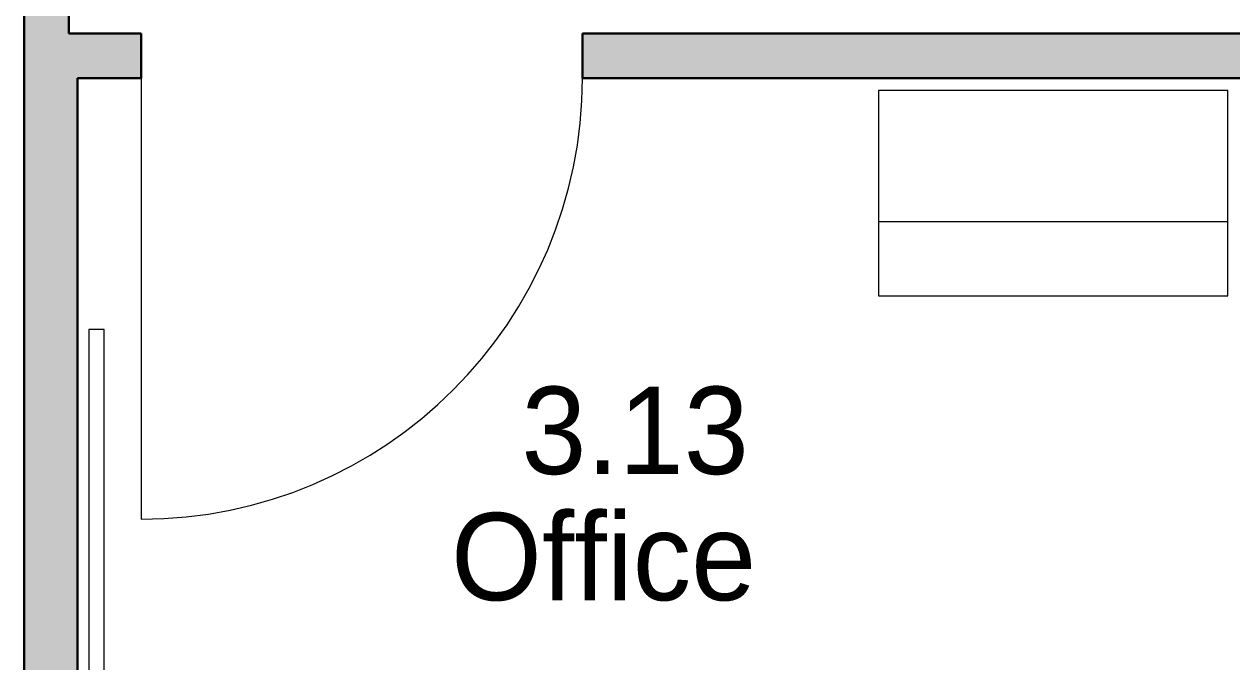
# Model space of a CAD drawing. Header units: millimetres. Extents: x 155927 to 317870, y -36033 to 97293.
# Drawn here: x 226351 to 229115, y 16569 to 18029 of the extents above; entities that cross this region are included whole.
import ezdxf

# ---------------------------------------------------------------- set-up
doc = ezdxf.new("R2010")
doc.units = ezdxf.units.MM
doc.header["$MEASUREMENT"] = 0
for name, color, linetype, lineweight in [('A-AREA-IDEN', 7, 'CONTINUOUS', 9), ('A-DOOR', 4, 'CONTINUOUS', 9), ('A-WALL', 7, 'CONTINUOUS', 9), ('A-WALL-PATT', 7, 'CONTINUOUS', 9), ('I-FURN', 8, 'CONTINUOUS', 9), ('I-WALL', 7, 'CONTINUOUS', 9)]:
    doc.layers.add(name, color=color, linetype=linetype, lineweight=lineweight)
doc.styles.add('Century Gothic', font='GOTHIC.TTF', dxfattribs={"height": 200})

msp = doc.modelspace()

# ---------------------------------------------------------------- hatches: boundary and pattern name
at = {"layer": 'A-WALL-PATT'}
for points in [[(226452.8, 18007.6), (226452.8, 18835.6), (226350.8, 18835.6), (226350.8, 18007.6)], [(226472.8, 15108.6), (226472.8, 18007.6), (226350.8, 18007.6), (226350.8, 15108.6)]]:
    msp.add_hatch(color=256, dxfattribs=at).paths.add_polyline_path(points, flags=0)
h = msp.add_hatch(color=256, dxfattribs=at)
h.paths.add_polyline_path([(228647.9, 17905.6), (230738.8, 17905.6), (230738.8, 18007.6), (227628.8, 18007.6), (227628.8, 17905.6), (228046.4, 17905.6)], flags=0)
h.paths.add_polyline_path([(226472.8, 17905.6), (226618.8, 17905.6), (226618.8, 18007.6), (226472.8, 18007.6)], flags=0)

# ---------------------------------------------------------------- linework, layer by layer
at = {"layer": 'A-DOOR'}
msp.add_line((226618.8, 17905.6), (226618.8, 16895.6), dxfattribs=at)
msp.add_arc((226618.8, 17905.6), 1010, 270, 0, dxfattribs=at)
at = {"layer": 'A-WALL', "lineweight": 30}
for p, q in [((226350.8, 18007.6), (226350.8, 15108.6)), ((226472.8, 18007.6), (226452.8, 18007.6)), ((226472.8, 15631.8), (226472.8, 17905.6))]:
    msp.add_line(p, q, dxfattribs=at)
at = {"layer": 'I-FURN'}
for p, q in [((229106.2, 17876.9), (228306.2, 17876.9)), ((228306.2, 17876.9), (228306.2, 17576.9)), ((229106.2, 17576.9), (229106.2, 17876.9)), ((228306.2, 17576.9), (229106.2, 17576.9)), ((228306.2, 17576.9), (228306.2, 17406.9)), ((229106.2, 17406.9), (229106.2, 17576.9)), ((228306.2, 17406.9), (229106.2, 17406.9)), ((226533.8, 17329.5), (226498.8, 17329.5)), ((226498.8, 17329.5), (226498.8, 15729.5)), ((226533.8, 15729.5), (226533.8, 17329.5))]:
    msp.add_line(p, q, dxfattribs=at)
at = {"layer": 'I-WALL', "lineweight": 30}
for p, q in [((226350.8, 18835.6), (226350.8, 18007.6)), ((226452.8, 18007.6), (226452.8, 18835.6)), ((226618.8, 18007.6), (226472.8, 18007.6)), ((226618.8, 17905.6), (226618.8, 18007.6)), ((230738.8, 18007.6), (227628.8, 18007.6)), ((227628.8, 18007.6), (227628.8, 17905.6)), ((226472.8, 17905.6), (226618.8, 17905.6)), ((227628.8, 17905.6), (230738.8, 17905.6))]:
    msp.add_line(p, q, dxfattribs=at)

# ---------------------------------------------------------------- texts
at = {"layer": 'A-AREA-IDEN', "style": 'Century Gothic'}
for s, p in [('3.13', (227489.1, 16998.9)), ('Office', (227327.9, 16709.9))]:
    msp.add_text(s, height=200, dxfattribs=at).set_placement(p)

doc.saveas('drawing.dxf')
